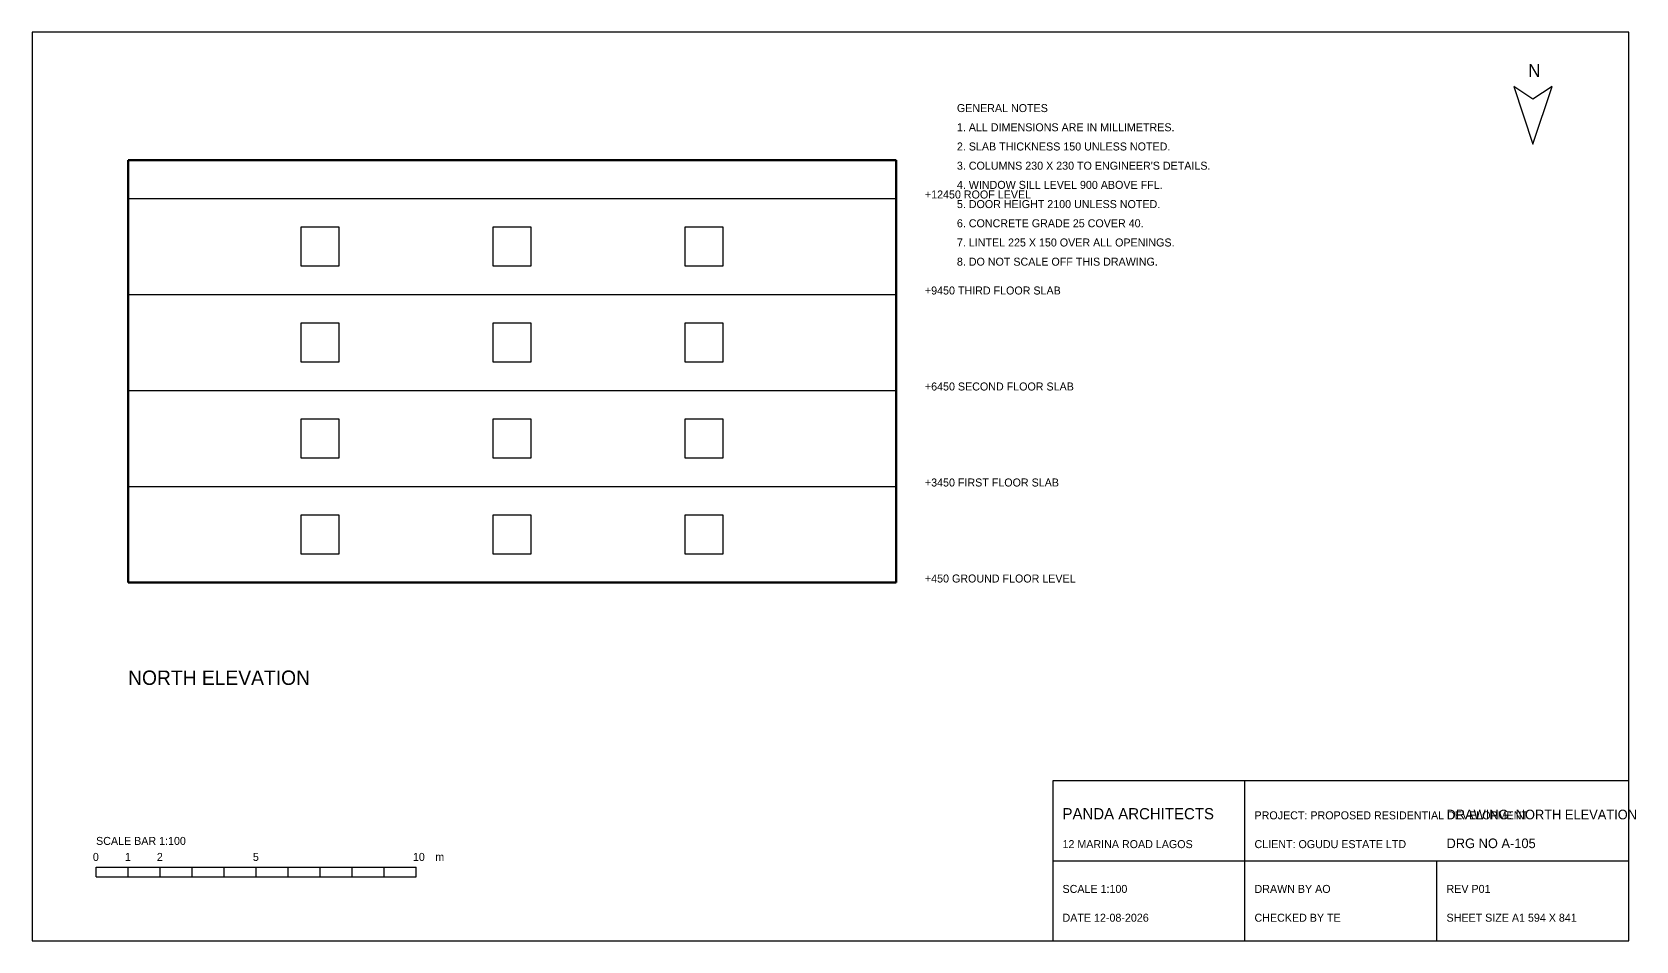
# Model space of a CAD drawing. Header units: millimetres. Extents: x 0 to 343400, y -12200 to 29200.
# Drawn here: x 237600 to 287718, y -11200 to 17200 of the extents above; entities that cross this region are included whole.
import ezdxf

# ---------------------------------------------------------------- set-up
doc = ezdxf.new("R2010")
doc.units = ezdxf.units.MM
doc.layers.get('0').update_dxf_attribs({"color": 1, "linetype": 'CONTINUOUS'})
for name, color, linetype in [('TEXT', 6, 'CONTINUOUS'), ('WALL', 4, 'CONTINUOUS'), ('WIND', 2, 'CONTINUOUS')]:
    doc.layers.add(name, color=color, linetype=linetype)

# ---------------------------------------------------------------- blocks, each defined once
blk = doc.blocks.new('TITLEBLOCK-A1')
for p, q in [((6000, 0), (6000, 5000)), ((0, 2500), (18000, 2500)), ((12000, 0), (12000, 2500))]:
    blk.add_line(p, q)
blk.add_lwpolyline([(0, 0), (18000, 0), (18000, 5000), (0, 5000)], close=True)
for s, height, p in [('PANDA ARCHITECTS', 350, (300, 3800)), ('PROJECT: PROPOSED RESIDENTIAL DEVELOPMENT', 250, (6300, 3800)), ('12 MARINA ROAD LAGOS', 250, (300, 2900)), ('CLIENT: OGUDU ESTATE LTD', 250, (6300, 2900)), ('SCALE 1:100', 250, (300, 1500)), ('DRAWN BY AO', 250, (6300, 1500)), ('REV P01', 250, (12300, 1500)), ('DATE 12-08-2026', 250, (300, 600)), ('CHECKED BY TE', 250, (6300, 600)), ('SHEET SIZE A1 594 X 841', 250, (12300, 600))]:
    blk.add_text(s, height=height).set_placement(p)

msp = doc.modelspace()

# ---------------------------------------------------------------- linework, layer by layer
for p, q in [((287500, 17200), (237600, 17200)), ((237600, 17200), (237600, -11200)), ((287500, -11200), (287500, 17200)), ((239600, -8900), (249600, -8900)), ((239600, -9200), (239600, -8900)), ((240600, -9200), (240600, -8900)), ((241600, -9200), (241600, -8900)), ((242600, -9200), (242600, -8900)), ((243600, -9200), (243600, -8900)), ((244600, -9200), (244600, -8900)), ((245600, -9200), (245600, -8900)), ((246600, -9200), (246600, -8900)), ((247600, -9200), (247600, -8900)), ((248600, -9200), (248600, -8900)), ((249600, -9200), (249600, -8900)), ((239600, -9200), (249600, -9200)), ((237600, -11200), (287500, -11200))]:
    msp.add_line(p, q)
msp.add_lwpolyline([(284500, 13700), (285100, 15500), (284500, 15100), (283900, 15500)], close=True)
at = {"layer": 'WALL', "lineweight": 50}
for p, q in [((264600, 13200), (240600, 13200)), ((240600, 13200), (240600, 0)), ((264600, 0), (264600, 13200)), ((240600, 0), (264600, 0))]:
    msp.add_line(p, q, dxfattribs=at)
at = {"layer": 'WALL'}
for p, q in [((240600, 12000), (264600, 12000)), ((240600, 9000), (264600, 9000)), ((240600, 6000), (264600, 6000)), ((240600, 3000), (264600, 3000)), ((240600, 0), (264600, 0))]:
    msp.add_line(p, q, dxfattribs=at)
at = {"layer": 'WIND'}
for points in [[(246000, 9900), (247200, 9900), (247200, 11100), (246000, 11100)], [(252000, 9900), (253200, 9900), (253200, 11100), (252000, 11100)], [(258000, 9900), (259200, 9900), (259200, 11100), (258000, 11100)], [(246000, 6900), (247200, 6900), (247200, 8100), (246000, 8100)], [(252000, 6900), (253200, 6900), (253200, 8100), (252000, 8100)], [(258000, 6900), (259200, 6900), (259200, 8100), (258000, 8100)], [(246000, 3900), (247200, 3900), (247200, 5100), (246000, 5100)], [(252000, 3900), (253200, 3900), (253200, 5100), (252000, 5100)], [(258000, 3900), (259200, 3900), (259200, 5100), (258000, 5100)], [(246000, 900), (247200, 900), (247200, 2100), (246000, 2100)], [(252000, 900), (253200, 900), (253200, 2100), (252000, 2100)], [(258000, 900), (259200, 900), (259200, 2100), (258000, 2100)]]:
    msp.add_lwpolyline(points, close=True, dxfattribs=at)

# ---------------------------------------------------------------- block references
msp.add_blockref('TITLEBLOCK-A1', (269500, -11200))

# ---------------------------------------------------------------- texts
for s, height, p in [('N', 400, (284350, 15800)), ('GENERAL NOTES', 250, (266500, 14700)), ('1. ALL DIMENSIONS ARE IN MILLIMETRES.', 250, (266500, 14100)), ('2. SLAB THICKNESS 150 UNLESS NOTED.', 250, (266500, 13500)), ("3. COLUMNS 230 X 230 TO ENGINEER'S DETAILS.", 250, (266500, 12900)), ('4. WINDOW SILL LEVEL 900 ABOVE FFL.', 250, (266500, 12300)), ('5. DOOR HEIGHT 2100 UNLESS NOTED.', 250, (266500, 11700)), ('6. CONCRETE GRADE 25 COVER 40.', 250, (266500, 11100)), ('7. LINTEL 225 X 150 OVER ALL OPENINGS.', 250, (266500, 10500)), ('8. DO NOT SCALE OFF THIS DRAWING.', 250, (266500, 9900)), ('DRAWING: NORTH ELEVATION', 300, (281800, -7400)), ('SCALE BAR 1:100', 250, (239600, -8200)), ('DRG NO A-105', 300, (281800, -8300)), ('0', 250, (239500, -8700)), ('1', 250, (240500, -8700)), ('2', 250, (241500, -8700)), ('5', 250, (244500, -8700)), ('10', 250, (249500, -8700)), ('m', 250, (250200, -8700))]:
    msp.add_text(s, height=height).set_placement(p)
at = {"layer": 'TEXT'}
for s, height, p in [('+12450 ROOF LEVEL', 250, (265500, 12000)), ('+9450 THIRD FLOOR SLAB', 250, (265500, 9000)), ('+6450 SECOND FLOOR SLAB', 250, (265500, 6000)), ('+3450 FIRST FLOOR SLAB', 250, (265500, 3000)), ('+450 GROUND FLOOR LEVEL', 250, (265500, 0)), ('NORTH ELEVATION', 450, (240600, -3200))]:
    msp.add_text(s, height=height, dxfattribs=at).set_placement(p)

doc.saveas('drawing.dxf')
